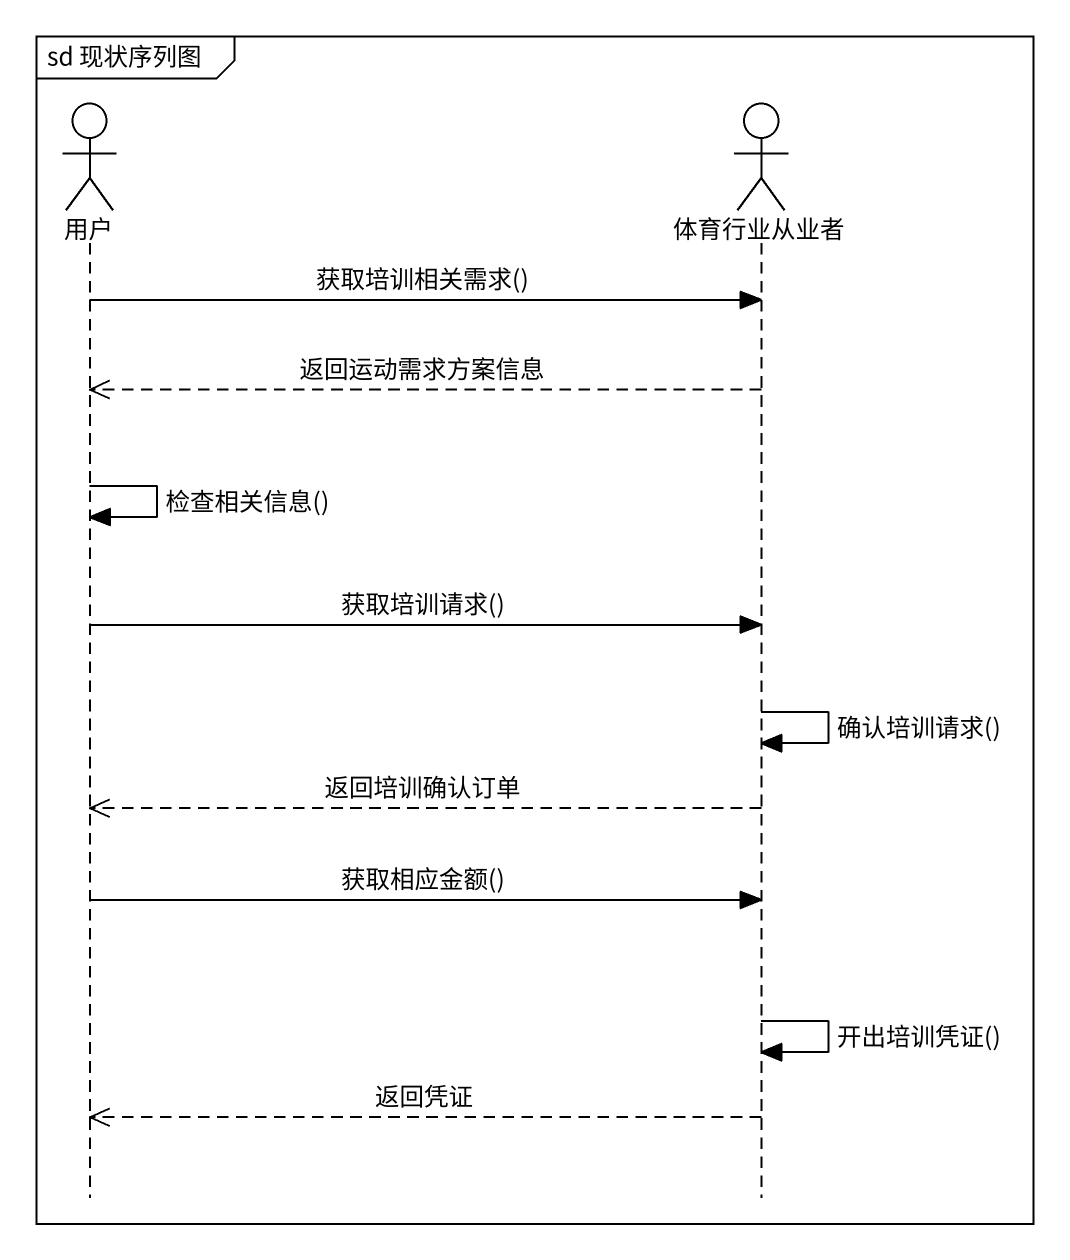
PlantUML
@startuml
mainframe sd 现状序列图
hide footbox
actor 用户
actor 体育行业从业者

用户 -> 体育行业从业者 : 获取培训相关需求()
体育行业从业者 -->> 用户 : 返回运动需求方案信息
用户 -> 用户 : 检查相关信息()
用户 -> 体育行业从业者 : 获取培训请求()
体育行业从业者 -> 体育行业从业者 : 确认培训请求()
体育行业从业者 -->> 用户 : 返回培训确认订单
用户 -> 体育行业从业者 : 获取相应金额()
体育行业从业者 -> 体育行业从业者 : 开出培训凭证()
体育行业从业者 -->> 用户 : 返回凭证
@enduml
